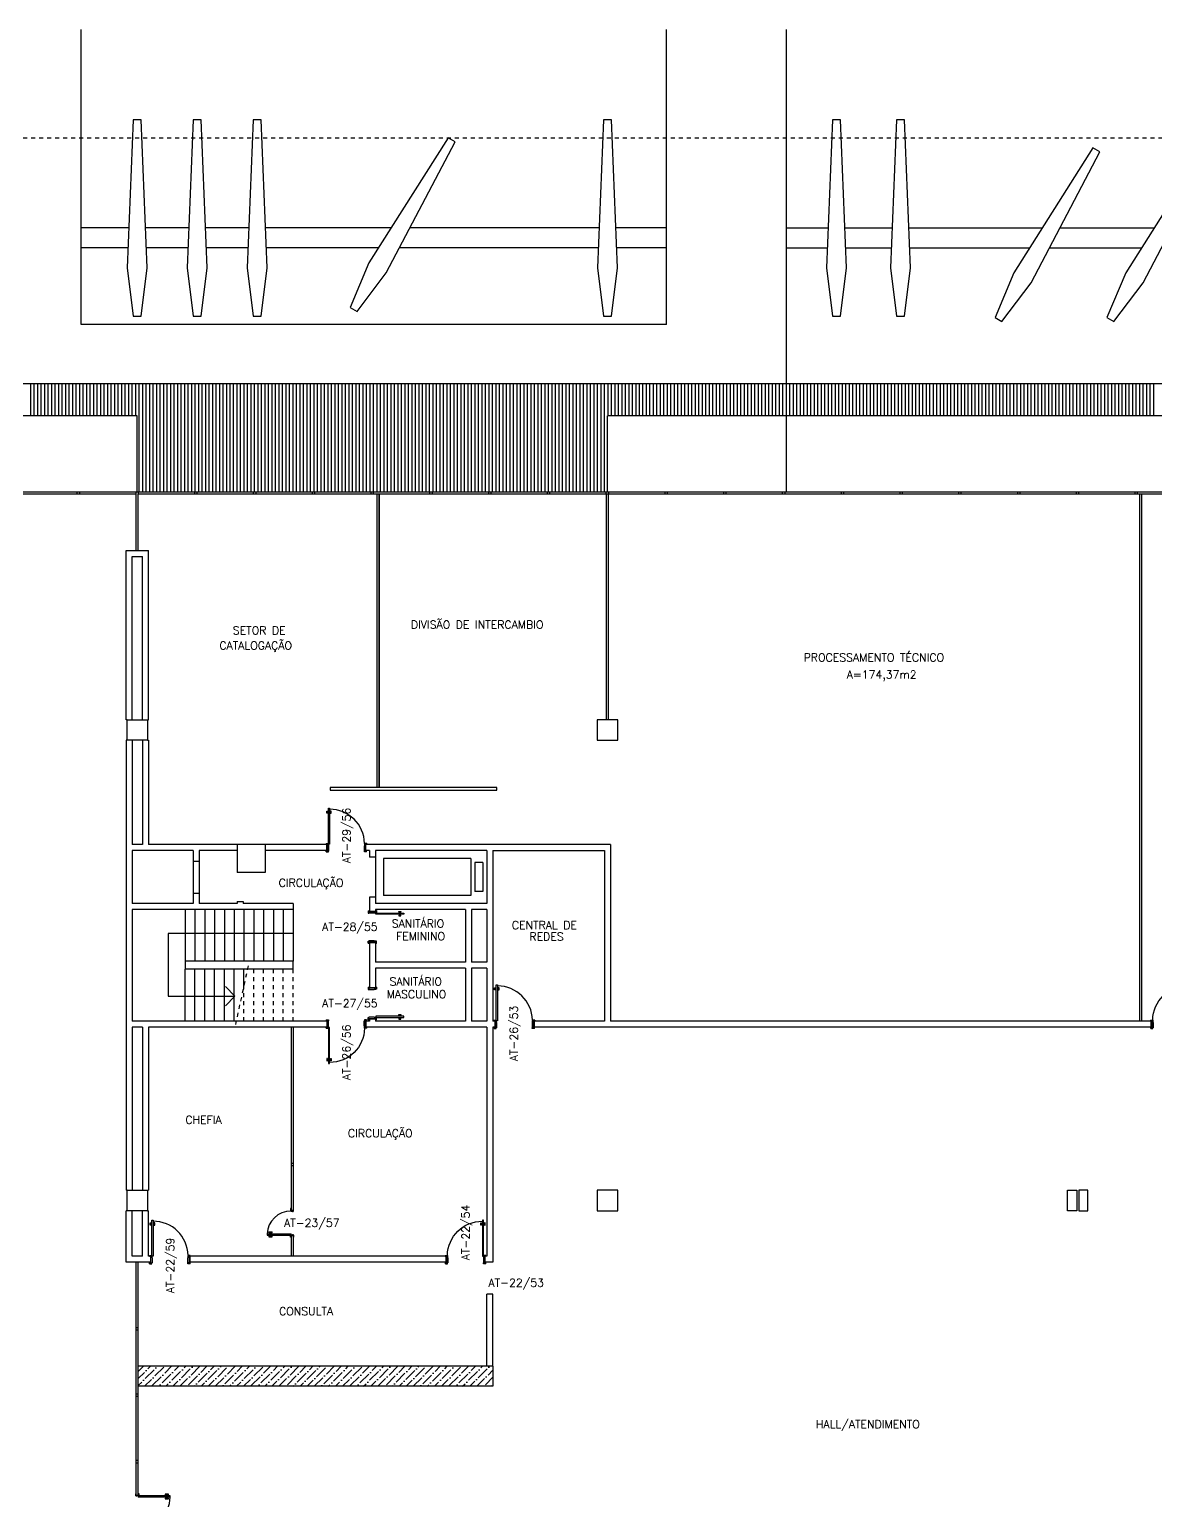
# Model space of a CAD drawing. Extents: x 192 to 325, y 18 to 87.
# Drawn here: x 236.06 to 264.23, y 50.65 to 87.42 of the extents above; entities that cross this region are included whole.
import ezdxf
from ezdxf.enums import TextEntityAlignment as Align

# ---------------------------------------------------------------- set-up
doc = ezdxf.new("R2010")
doc.units = 0
doc.header["$LTSCALE"] = 0.01
doc.header["$MEASUREMENT"] = 0
doc.linetypes.add('CENTER2', pattern=[1.125, 0.75, -0.125, 0.125, -0.125])
doc.linetypes.add('HIDDEN', pattern=[0.375, 0.25, -0.125])
doc.layers.get('0').update_dxf_attribs({"linetype": 'CONTINUOUS'})
for name, color, linetype in [('1', 1, 'CONTINUOUS'), ('2', 2, 'CONTINUOUS'), ('3', 2, 'CONTINUOUS'), ('6', 2, 'CONTINUOUS'), ('DIV2', 1, 'CONTINUOUS'), ('ENDEREÇO', 2, 'CONTINUOUS'), ('MACANETA', 2, 'CONTINUOUS'), ('PORTA', 3, 'CONTINUOUS'), ('PROJ', 1, 'HIDDEN'), ('TEXTO', 2, 'CONTINUOUS')]:
    doc.layers.add(name, color=color, linetype=linetype)
doc.styles.add('UNB-100', font='simplex.shx', dxfattribs={"height": 0.2})
doc.styles.add('UNB1-100', font='simplex.shx', dxfattribs={"height": 0.2})

# ---------------------------------------------------------------- blocks, each defined once
blk = doc.blocks.new('*X4')
at = {"color": 0}
for p, q in [((47.25, 9.014), (47.25, 11.714)), ((47.337, 9.014), (47.337, 11.714)), ((47.425, 9.014), (47.425, 11.714)), ((47.512, 9.014), (47.512, 11.714)), ((47.6, 9.014), (47.6, 11.714)), ((47.687, 9.014), (47.687, 11.714)), ((47.775, 9.014), (47.775, 11.714)), ((47.862, 9.014), (47.862, 11.714)), ((47.95, 9.014), (47.95, 11.714)), ((48.037, 9.014), (48.037, 11.714)), ((48.125, 9.014), (48.125, 11.714)), ((48.212, 9.014), (48.212, 11.714)), ((48.3, 9.014), (48.3, 11.714)), ((48.387, 9.014), (48.387, 11.714)), ((48.475, 9.014), (48.475, 11.714)), ((48.562, 9.014), (48.562, 11.714)), ((48.65, 9.014), (48.65, 11.714)), ((48.737, 9.014), (48.737, 11.714)), ((48.825, 9.014), (48.825, 11.714)), ((48.912, 9.014), (48.912, 11.714)), ((49, 9.014), (49, 11.714)), ((49.087, 9.014), (49.087, 11.714)), ((49.175, 9.014), (49.175, 11.714)), ((49.262, 9.014), (49.262, 11.714)), ((49.35, 9.014), (49.35, 11.714)), ((49.437, 9.014), (49.437, 11.714)), ((49.525, 9.014), (49.525, 11.714)), ((49.612, 9.014), (49.612, 11.714)), ((49.7, 9.014), (49.7, 11.714)), ((49.787, 9.014), (49.787, 11.714)), ((49.875, 9.014), (49.875, 11.714)), ((49.962, 9.014), (49.962, 11.714)), ((50.05, 9.014), (50.05, 11.714)), ((50.137, 9.014), (50.137, 11.714)), ((50.225, 9.014), (50.225, 11.714)), ((50.312, 9.014), (50.312, 11.714)), ((50.4, 9.014), (50.4, 11.714)), ((50.487, 9.014), (50.487, 11.714)), ((50.575, 9.014), (50.575, 11.714)), ((50.662, 9.014), (50.662, 11.714)), ((50.75, 9.014), (50.75, 11.714)), ((50.837, 9.014), (50.837, 11.714)), ((50.925, 9.014), (50.925, 11.714)), ((51.012, 9.014), (51.012, 11.714)), ((51.1, 9.014), (51.1, 11.714)), ((51.187, 9.014), (51.187, 11.714)), ((51.275, 9.014), (51.275, 11.714)), ((51.362, 9.014), (51.362, 11.714)), ((51.45, 9.014), (51.45, 11.714)), ((51.537, 9.014), (51.537, 11.714)), ((51.625, 9.014), (51.625, 11.714)), ((51.712, 9.014), (51.712, 11.714)), ((51.8, 9.014), (51.8, 11.714)), ((51.887, 9.014), (51.887, 11.714)), ((51.975, 9.014), (51.975, 11.714)), ((52.062, 9.014), (52.062, 11.714)), ((52.15, 9.014), (52.15, 11.714)), ((52.237, 9.014), (52.237, 11.714)), ((52.325, 9.014), (52.325, 11.714)), ((52.412, 9.014), (52.412, 11.714)), ((52.5, 9.014), (52.5, 11.714)), ((52.587, 9.014), (52.587, 11.714)), ((52.675, 9.014), (52.675, 11.714)), ((52.762, 9.014), (52.762, 11.714)), ((52.85, 9.014), (52.85, 11.714)), ((52.937, 9.014), (52.937, 11.714)), ((53.025, 9.014), (53.025, 11.714)), ((53.112, 9.014), (53.112, 11.714)), ((53.2, 9.014), (53.2, 11.714)), ((53.287, 9.014), (53.287, 11.714)), ((53.375, 9.014), (53.375, 11.714)), ((53.462, 9.014), (53.462, 11.714)), ((53.55, 9.014), (53.55, 11.714)), ((53.637, 9.014), (53.637, 11.714)), ((53.725, 9.014), (53.725, 11.714)), ((53.812, 9.014), (53.812, 11.714)), ((53.9, 9.014), (53.9, 11.714)), ((53.987, 9.014), (53.987, 11.714)), ((54.075, 9.014), (54.075, 11.714)), ((54.162, 9.014), (54.162, 11.714)), ((54.25, 9.014), (54.25, 11.714)), ((54.337, 9.014), (54.337, 11.714)), ((54.425, 9.014), (54.425, 11.714)), ((54.512, 9.014), (54.512, 11.714)), ((54.6, 9.014), (54.6, 11.714)), ((54.687, 9.014), (54.687, 11.714)), ((54.775, 9.014), (54.775, 11.714)), ((54.862, 9.014), (54.862, 11.714)), ((54.95, 9.014), (54.95, 11.714)), ((55.037, 9.014), (55.037, 11.714)), ((55.125, 9.014), (55.125, 11.714)), ((55.212, 9.014), (55.212, 11.714)), ((55.3, 9.014), (55.3, 11.714)), ((55.387, 9.014), (55.387, 11.714)), ((55.475, 9.014), (55.475, 11.714)), ((55.562, 9.014), (55.562, 11.714)), ((55.65, 9.014), (55.65, 11.714)), ((55.737, 9.014), (55.737, 11.714)), ((55.825, 9.014), (55.825, 11.714)), ((55.912, 9.014), (55.912, 11.714)), ((56, 9.014), (56, 11.714)), ((56.087, 9.014), (56.087, 11.714)), ((56.175, 9.014), (56.175, 11.714)), ((56.262, 9.014), (56.262, 11.714)), ((56.35, 9.014), (56.35, 11.714)), ((56.437, 9.014), (56.437, 11.714)), ((56.525, 9.014), (56.525, 11.714)), ((56.612, 9.014), (56.612, 11.714)), ((56.7, 9.014), (56.7, 11.714)), ((56.787, 9.014), (56.787, 11.714)), ((56.875, 9.014), (56.875, 11.714)), ((56.962, 9.014), (56.962, 11.714)), ((57.05, 9.014), (57.05, 11.714)), ((57.137, 9.014), (57.137, 11.714)), ((57.225, 9.014), (57.225, 11.714)), ((57.312, 9.014), (57.312, 11.714)), ((57.4, 9.014), (57.4, 11.714)), ((57.487, 9.014), (57.487, 11.714)), ((57.575, 9.014), (57.575, 11.714)), ((57.662, 9.014), (57.662, 11.714)), ((57.75, 9.014), (57.75, 11.714)), ((57.837, 9.014), (57.837, 11.714)), ((57.925, 9.014), (57.925, 11.714)), ((58.012, 9.014), (58.012, 11.714)), ((58.1, 9.014), (58.1, 11.714)), ((58.187, 9.014), (58.187, 11.714)), ((58.275, 9.014), (58.275, 11.714)), ((58.362, 9.014), (58.362, 11.714)), ((58.45, 9.014), (58.45, 11.714)), ((58.537, 9.014), (58.537, 11.714)), ((58.625, 9.014), (58.625, 11.714)), ((58.712, 9.014), (58.712, 11.714)), ((58.8, 9.014), (58.8, 11.714)), ((58.887, 9.014), (58.887, 11.714)), ((44.537, 9.014), (44.537, 9.814)), ((44.625, 9.014), (44.625, 9.814)), ((44.712, 9.014), (44.712, 9.814)), ((44.8, 9.014), (44.8, 9.814)), ((44.887, 9.014), (44.887, 9.814)), ((44.975, 9.014), (44.975, 9.814)), ((45.062, 9.014), (45.062, 9.814)), ((45.15, 9.014), (45.15, 9.814)), ((45.237, 9.014), (45.237, 9.814)), ((45.325, 9.014), (45.325, 9.814)), ((45.412, 9.014), (45.412, 9.814)), ((45.5, 9.014), (45.5, 9.814)), ((45.587, 9.014), (45.587, 9.814)), ((45.675, 9.014), (45.675, 9.814)), ((45.762, 9.014), (45.762, 9.814)), ((45.85, 9.014), (45.85, 9.814)), ((45.937, 9.014), (45.937, 9.814)), ((46.025, 9.014), (46.025, 9.814)), ((46.112, 9.014), (46.112, 9.814)), ((46.2, 9.014), (46.2, 9.814)), ((46.287, 9.014), (46.287, 9.814)), ((46.375, 9.014), (46.375, 9.814)), ((46.462, 9.014), (46.462, 9.814)), ((46.55, 9.014), (46.55, 9.814)), ((46.637, 9.014), (46.637, 9.814)), ((46.725, 9.014), (46.725, 9.814)), ((46.812, 9.014), (46.812, 9.814)), ((46.9, 9.014), (46.9, 9.814)), ((46.987, 9.014), (46.987, 9.814)), ((47.075, 9.014), (47.075, 9.814)), ((47.162, 9.014), (47.162, 9.814)), ((58.975, 9.014), (58.975, 9.814)), ((59.062, 9.014), (59.062, 9.814)), ((59.15, 9.014), (59.15, 9.814)), ((59.237, 9.014), (59.237, 9.814)), ((59.325, 9.014), (59.325, 9.814)), ((59.412, 9.014), (59.412, 9.814)), ((59.5, 9.014), (59.5, 9.814)), ((59.587, 9.014), (59.587, 9.814)), ((59.675, 9.014), (59.675, 9.814)), ((59.762, 9.014), (59.762, 9.814)), ((59.85, 9.014), (59.85, 9.814)), ((59.937, 9.014), (59.937, 9.814)), ((60.025, 9.014), (60.025, 9.814)), ((60.112, 9.014), (60.112, 9.814)), ((60.2, 9.014), (60.2, 9.814)), ((60.287, 9.014), (60.287, 9.814)), ((60.375, 9.014), (60.375, 9.814)), ((60.462, 9.014), (60.462, 9.814)), ((60.55, 9.014), (60.55, 9.814)), ((60.637, 9.014), (60.637, 9.814)), ((60.725, 9.014), (60.725, 9.814)), ((60.812, 9.014), (60.812, 9.814)), ((60.9, 9.014), (60.9, 9.814)), ((60.987, 9.014), (60.987, 9.814)), ((61.075, 9.014), (61.075, 9.814)), ((61.162, 9.014), (61.162, 9.814)), ((61.25, 9.014), (61.25, 9.814)), ((61.337, 9.014), (61.337, 9.814)), ((61.425, 9.014), (61.425, 9.814)), ((61.512, 9.014), (61.512, 9.814)), ((61.6, 9.014), (61.6, 9.814)), ((61.687, 9.014), (61.687, 9.814)), ((61.775, 9.014), (61.775, 9.814)), ((61.862, 9.014), (61.862, 9.814)), ((61.95, 9.014), (61.95, 9.814)), ((62.037, 9.014), (62.037, 9.814)), ((62.125, 9.014), (62.125, 9.814)), ((62.212, 9.014), (62.212, 9.814)), ((62.3, 9.014), (62.3, 9.814)), ((62.387, 9.014), (62.387, 9.814)), ((62.475, 9.014), (62.475, 9.814)), ((62.562, 9.014), (62.562, 9.814)), ((62.65, 9.014), (62.65, 9.814)), ((62.737, 9.014), (62.737, 9.814)), ((62.825, 9.014), (62.825, 9.814)), ((62.912, 9.014), (62.912, 9.814)), ((63, 9.014), (63, 9.814)), ((63.087, 9.014), (63.087, 9.814)), ((63.175, 9.014), (63.175, 9.814)), ((63.262, 9.014), (63.262, 9.814)), ((63.35, 9.014), (63.35, 9.814)), ((63.437, 9.014), (63.437, 9.814)), ((63.525, 9.014), (63.525, 9.814)), ((63.612, 9.014), (63.612, 9.814)), ((63.7, 9.014), (63.7, 9.814)), ((63.787, 9.014), (63.787, 9.814)), ((63.875, 9.014), (63.875, 9.814)), ((63.962, 9.014), (63.962, 9.814)), ((64.05, 9.014), (64.05, 9.814)), ((64.137, 9.014), (64.137, 9.814)), ((64.225, 9.014), (64.225, 9.814)), ((64.312, 9.014), (64.312, 9.814)), ((64.4, 9.014), (64.4, 9.814)), ((64.487, 9.014), (64.487, 9.814)), ((64.575, 9.014), (64.575, 9.814)), ((64.662, 9.014), (64.662, 9.814)), ((64.75, 9.014), (64.75, 9.814)), ((64.837, 9.014), (64.837, 9.814)), ((64.925, 9.014), (64.925, 9.814)), ((65.012, 9.014), (65.012, 9.814)), ((65.1, 9.014), (65.1, 9.814)), ((65.187, 9.014), (65.187, 9.814)), ((65.275, 9.014), (65.275, 9.814)), ((65.362, 9.014), (65.362, 9.814)), ((65.45, 9.014), (65.45, 9.814)), ((65.537, 9.014), (65.537, 9.814)), ((65.625, 9.014), (65.625, 9.814)), ((65.712, 9.014), (65.712, 9.814)), ((65.8, 9.014), (65.8, 9.814)), ((65.887, 9.014), (65.887, 9.814)), ((65.975, 9.014), (65.975, 9.814)), ((66.062, 9.014), (66.062, 9.814)), ((66.15, 9.014), (66.15, 9.814)), ((66.237, 9.014), (66.237, 9.814)), ((66.325, 9.014), (66.325, 9.814)), ((66.412, 9.014), (66.412, 9.814)), ((66.5, 9.014), (66.5, 9.814)), ((66.587, 9.014), (66.587, 9.814)), ((66.675, 9.014), (66.675, 9.814)), ((66.762, 9.014), (66.762, 9.814)), ((66.85, 9.014), (66.85, 9.814)), ((66.937, 9.014), (66.937, 9.814)), ((67.025, 9.014), (67.025, 9.814)), ((67.112, 9.014), (67.112, 9.814)), ((67.2, 9.014), (67.2, 9.814)), ((67.287, 9.014), (67.287, 9.814)), ((67.375, 9.014), (67.375, 9.814)), ((67.462, 9.014), (67.462, 9.814)), ((67.55, 9.014), (67.55, 9.814)), ((67.637, 9.014), (67.637, 9.814)), ((67.725, 9.014), (67.725, 9.814)), ((67.812, 9.014), (67.812, 9.814)), ((67.9, 9.014), (67.9, 9.814)), ((67.987, 9.014), (67.987, 9.814)), ((68.075, 9.014), (68.075, 9.814)), ((68.162, 9.014), (68.162, 9.814)), ((68.25, 9.014), (68.25, 9.814)), ((68.337, 9.014), (68.337, 9.814)), ((68.425, 9.014), (68.425, 9.814)), ((68.512, 9.014), (68.512, 9.814)), ((68.6, 9.014), (68.6, 9.814)), ((68.687, 9.014), (68.687, 9.814)), ((68.775, 9.014), (68.775, 9.814)), ((68.862, 9.014), (68.862, 9.814)), ((68.95, 9.014), (68.95, 9.814)), ((69.037, 9.014), (69.037, 9.814)), ((69.125, 9.014), (69.125, 9.814)), ((69.212, 9.014), (69.212, 9.814)), ((69.3, 9.014), (69.3, 9.814)), ((69.387, 9.014), (69.387, 9.814)), ((69.475, 9.014), (69.475, 9.814)), ((69.562, 9.014), (69.562, 9.814)), ((69.65, 9.014), (69.65, 9.814)), ((69.737, 9.014), (69.737, 9.814)), ((69.825, 9.014), (69.825, 9.814)), ((69.912, 9.014), (69.912, 9.814)), ((70, 9.014), (70, 9.814)), ((70.087, 9.014), (70.087, 9.814)), ((70.175, 9.014), (70.175, 9.814)), ((70.262, 9.014), (70.262, 9.814)), ((70.35, 9.014), (70.35, 9.814)), ((70.437, 9.014), (70.437, 9.814)), ((70.525, 9.014), (70.525, 9.814)), ((70.612, 9.014), (70.612, 9.814)), ((70.7, 9.014), (70.7, 9.814)), ((70.787, 9.014), (70.787, 9.814)), ((70.875, 9.014), (70.875, 9.814)), ((70.962, 9.014), (70.962, 9.814)), ((71.05, 9.014), (71.05, 9.814)), ((71.137, 9.014), (71.137, 9.814)), ((71.225, 9.014), (71.225, 9.814)), ((71.312, 9.014), (71.312, 9.814)), ((71.4, 9.014), (71.4, 9.814)), ((71.487, 9.014), (71.487, 9.814)), ((71.575, 9.014), (71.575, 9.814)), ((71.662, 9.014), (71.662, 9.814)), ((71.75, 9.014), (71.75, 9.814)), ((71.837, 9.014), (71.837, 9.814)), ((71.925, 9.014), (71.925, 9.814)), ((72.012, 9.014), (72.012, 9.814)), ((72.1, 9.014), (72.1, 9.814)), ((72.187, 9.014), (72.187, 9.814)), ((72.275, 9.014), (72.275, 9.814)), ((72.362, 9.014), (72.362, 9.814)), ((72.45, 9.014), (72.45, 9.814)), ((72.537, 9.014), (72.537, 9.814)), ((72.625, 9.014), (72.625, 9.814))]:
    blk.add_line(p, q, dxfattribs=at)
blk = doc.blocks.new('PORTA-70')
for p, q in [((-78.2, 64), (-75.9, 64)), ((-78.2, 58.5), (-78.2, 64)), ((-75.9, 58.5), (-78.2, 58.5)), ((-75.9, 64), (-75.9, 58.5)), ((-74, 1), (-74, 71)), ((-74, 71), (-71, 71)), ((-71, 71), (-71, 1)), ((-66.8, 64), (-69.1, 64)), ((-69.1, 64), (-69.1, 58.5)), ((-69.1, 58.5), (-66.8, 58.5)), ((-66.8, 58.5), (-66.8, 64)), ((-80, 3), (-80, 1)), ((-80, 3), (-74.5, 3)), ((-80, 1), (-74, 1)), ((-77, 1), (-77, -16)), ((-74.5, 3), (-74.5, 1)), ((-71, 1), (-74, 1)), ((-74, 1), (-74, -3)), ((2, 1), (-4, 1)), ((-4, 1), (-4, -3)), ((2, 3), (-3.5, 3)), ((-3.5, 3), (-3.5, 1)), ((-1, 1), (-1, -16)), ((2, 3), (2, 1)), ((-79.5, -18), (-79.5, -16)), ((-79.5, -16), (-73.5, -16)), ((-79.5, -18), (-74, -18)), ((-74, -3), (-73.5, -3)), ((-74, -18), (-74, -16)), ((-73.5, -3), (-73.5, -7.5)), ((-73.5, -7.5), (-73.5, -16)), ((-4, -3), (-4.5, -3)), ((-4.5, -3), (-4.5, -7.5)), ((-4.5, -7.5), (-4.5, -16)), ((1.5, -16), (-4.5, -16)), ((1.5, -16), (-4.5, -16)), ((-4, -18), (-4, -16)), ((1.5, -18), (-4, -18)), ((1.5, -18), (1.5, -16))]:
    blk.add_line(p, q)
blk = doc.blocks.new('PORTA-90')
for p, q in [((-98.2, 84), (-95.9, 84)), ((-98.2, 78.5), (-98.2, 84)), ((-95.9, 78.5), (-98.2, 78.5)), ((-95.9, 84), (-95.9, 78.5)), ((-94, 1), (-94, 91)), ((-94, 91), (-91, 91)), ((-91, 91), (-91, 1)), ((-86.8, 84), (-89.1, 84)), ((-89.1, 84), (-89.1, 78.5)), ((-89.1, 78.5), (-86.8, 78.5)), ((-86.8, 78.5), (-86.8, 84)), ((-100, 3), (-100, 1)), ((-100, 3), (-94.5, 3)), ((-100, 1), (-94, 1)), ((-97, 1), (-97, -16)), ((-94.5, 3), (-94.5, 1)), ((-94, 1), (-94, -3)), ((-91, 1), (-94, 1)), ((2, 1), (-4, 1)), ((-4, 1), (-4, -3)), ((2, 3), (-3.5, 3)), ((-3.5, 3), (-3.5, 1)), ((-1, 1), (-1, -16)), ((2, 3), (2, 1)), ((-99.5, -18), (-99.5, -16)), ((-99.5, -16), (-93.5, -16)), ((-99.5, -18), (-94, -18)), ((-94, -3), (-93.5, -3)), ((-94, -18), (-94, -16)), ((-93.5, -3), (-93.5, -7.5)), ((-93.5, -7.5), (-93.5, -16)), ((-4.5, -3), (-4.5, -7.5)), ((-4, -3), (-4.5, -3)), ((-4.5, -7.5), (-4.5, -16)), ((1.5, -16), (-4.5, -16)), ((1.5, -16), (-4.5, -16)), ((-4, -18), (-4, -16)), ((1.5, -18), (-4, -18)), ((1.5, -18), (1.5, -16))]:
    blk.add_line(p, q)
at = {"color": 1}
blk.add_arc((-91, 1), 87.5, 1.3094, 90, dxfattribs=at)
blk = doc.blocks.new('MACANETA')
at = {"layer": 'MACANETA'}
for p, q in [((-0.077, 0.052), (-0.077, 0.12)), ((-0.059, 0.052), (-0.059, 0.12)), ((-0.059, 0.075), (-0.036, 0.075)), ((-0.059, 0.052), (-0.036, 0.052)), ((-0.036, 0.044), (-0.036, 0.084)), ((-0.036, 0.084), (-0.03, 0.084)), ((-0.036, 0.044), (-0.03, 0.044)), ((0.006, 0.084), (0, 0.084)), ((0.006, 0.044), (0, 0.044)), ((0.006, 0.044), (0.006, 0.084)), ((0.029, 0.075), (0.006, 0.075)), ((0.029, 0.052), (0.006, 0.052)), ((0.029, 0.052), (0.029, 0.12)), ((0.047, 0.052), (0.047, 0.12))]:
    blk.add_line(p, q, dxfattribs=at)
for centre, start, end in [((-0.068, 0.12), 90, 180), ((-0.068, 0.052), 180, 270), ((-0.068, 0.12), 0, 90), ((-0.068, 0.052), 270, 0), ((0.038, 0.12), 90, 180), ((0.038, 0.052), 180, 270), ((0.038, 0.12), 0, 90), ((0.038, 0.052), 270, 0)]:
    blk.add_arc(centre, 0.00874, start, end, dxfattribs=at)

msp = doc.modelspace()

# ---------------------------------------------------------------- hatches: boundary and pattern name
at = {"layer": '1'}
h = msp.add_hatch(dxfattribs=at)
h.set_pattern_fill('ANSI36', color=256, style=0)
h.paths.add_polyline_path([(238.784, 54.002), (238.784, 53.502), (247.654, 53.502), (247.654, 54.002)])

# ---------------------------------------------------------------- linework, layer by layer
for p, q in [((237.354, 80.046), (237.354, 87.421)), ((251.994, 80.046), (251.994, 87.421)), ((254.994, 78.562), (254.994, 87.421)), ((238.545, 82.457), (237.354, 82.457)), ((240.05, 82.457), (238.964, 82.457)), ((241.545, 82.457), (240.469, 82.457)), ((245.106, 82.457), (241.964, 82.457)), ((250.31, 82.457), (245.576, 82.457)), ((251.969, 82.457), (250.729, 82.457)), ((254.994, 82.457), (256.04, 82.457)), ((256.459, 82.457), (257.64, 82.457)), ((258.059, 82.457), (261.394, 82.457)), ((261.837, 82.457), (264.194, 82.457)), ((238.524, 81.957), (237.354, 81.957)), ((240.029, 81.957), (238.984, 81.957)), ((241.524, 81.957), (240.489, 81.957)), ((244.79, 81.957), (241.984, 81.957)), ((250.289, 81.957), (245.313, 81.957)), ((251.969, 81.957), (250.749, 81.957)), ((254.994, 81.957), (256.019, 81.957)), ((256.479, 81.957), (257.619, 81.957)), ((258.079, 81.957), (261.078, 81.957)), ((261.575, 81.957), (263.878, 81.957)), ((251.994, 80.046), (237.354, 80.046)), ((297.304, 78.562), (227.254, 78.562)), ((238.759, 77.762), (227.254, 77.762)), ((238.759, 75.862), (238.759, 77.762)), ((297.304, 77.762), (250.519, 77.762)), ((250.519, 75.862), (250.519, 77.762)), ((254.994, 75.862), (254.994, 77.762)), ((244.714, 66.732), (244.714, 65.732)), ((239.954, 65.422), (239.954, 64.127)), ((240.2, 65.422), (240.2, 64.127)), ((240.445, 65.422), (240.445, 64.127)), ((240.69, 65.422), (240.69, 64.127)), ((240.936, 65.422), (240.936, 64.127)), ((241.181, 65.422), (241.181, 64.127)), ((241.427, 65.422), (241.427, 64.127)), ((241.672, 65.422), (241.672, 64.127)), ((241.918, 65.422), (241.918, 64.127)), ((242.163, 65.422), (242.163, 64.127)), ((242.409, 65.422), (242.409, 64.127)), ((242.654, 65.422), (242.654, 64.127)), ((242.654, 64.127), (239.954, 64.127)), ((239.954, 64.127), (239.954, 63.927)), ((242.654, 63.927), (242.654, 64.127)), ((242.654, 63.927), (239.954, 63.927)), ((239.954, 62.632), (239.954, 63.927)), ((240.2, 62.632), (240.2, 63.927)), ((240.445, 62.632), (240.445, 63.927)), ((240.69, 62.632), (240.69, 63.927)), ((240.936, 62.632), (240.936, 63.927)), ((241.181, 62.632), (241.181, 63.927)), ((241.427, 63.535), (241.427, 63.927)), ((247.654, 54.002), (238.784, 54.002)), ((247.654, 54.002), (247.654, 53.502)), ((247.654, 53.502), (238.784, 53.502))]:
    msp.add_line(p, q, dxfattribs=at)
at = {"layer": '1', "linetype": 'CENTER2', "ltscale": 0.5}
msp.add_line((241.529, 64.012), (241.213, 62.539), dxfattribs=at)
at = {"layer": '1'}
msp.add_lwpolyline([(242.654, 64.822), (239.531, 64.822), (239.531, 63.255), (241.2, 63.255), (240.961, 63.016), (241.2, 63.255), (240.961, 63.494)], dxfattribs=at)
at = {"layer": '2'}
for p, q in [((240.154, 66.632), (240.304, 66.632)), ((240.154, 65.832), (240.304, 65.832)), ((247.504, 54.002), (247.504, 55.802)), ((247.654, 55.802), (247.504, 55.802)), ((247.654, 54.002), (247.654, 55.802))]:
    msp.add_line(p, q, dxfattribs=at)
at = {"layer": '3'}
for p, q in [((237.259, 75.812), (237.259, 75.862)), ((237.319, 75.812), (237.319, 75.862))]:
    msp.add_line(p, q, dxfattribs=at)
at = {"layer": '6', "ltscale": 2}
msp.add_line((244.812, 68.467), (244.812, 75.812), dxfattribs=at)
at = {"layer": '6'}
for p, q in [((250.494, 70.162), (250.494, 75.812)), ((250.544, 70.162), (250.544, 75.812)), ((263.824, 75.812), (263.824, 62.632)), ((263.874, 75.812), (263.874, 62.632)), ((238.479, 74.392), (239.039, 74.392)), ((238.479, 70.162), (238.479, 74.392)), ((239.039, 70.162), (239.039, 74.392)), ((238.629, 74.242), (238.889, 74.242)), ((238.629, 70.162), (238.629, 74.242)), ((238.889, 70.162), (238.889, 74.242)), ((244.812, 70.892), (244.812, 70.952)), ((238.504, 70.162), (238.479, 70.162)), ((239.014, 70.162), (239.039, 70.162)), ((238.479, 69.652), (238.479, 58.402)), ((238.504, 69.652), (238.479, 69.652)), ((238.629, 69.652), (238.629, 67.042)), ((238.889, 69.652), (238.889, 67.042)), ((239.014, 69.652), (239.039, 69.652)), ((239.039, 69.652), (239.039, 67.042)), ((247.752, 68.467), (243.585, 68.467)), ((243.585, 68.467), (243.585, 68.407)), ((243.585, 68.407), (247.752, 68.407)), ((247.752, 68.407), (247.752, 68.467)), ((238.889, 67.042), (238.629, 67.042)), ((243.499, 67.042), (239.039, 67.042)), ((241.254, 67.042), (241.254, 66.342)), ((241.954, 67.042), (241.954, 66.342)), ((243.499, 66.892), (243.499, 67.042)), ((250.594, 67.042), (244.479, 67.042)), ((244.479, 66.892), (244.479, 67.042)), ((250.594, 67.042), (250.594, 62.632)), ((240.154, 66.892), (238.629, 66.892)), ((238.629, 66.892), (238.629, 65.572)), ((240.154, 66.892), (240.154, 65.572)), ((240.304, 66.892), (240.304, 65.572)), ((241.254, 66.892), (240.304, 66.892)), ((243.499, 66.892), (241.954, 66.892)), ((244.564, 66.892), (244.479, 66.892)), ((244.564, 66.892), (244.564, 66.732)), ((244.714, 66.732), (244.564, 66.732)), ((247.504, 66.892), (244.714, 66.892)), ((244.714, 66.892), (244.714, 66.732)), ((247.104, 66.692), (244.914, 66.692)), ((244.914, 66.692), (244.914, 65.772)), ((247.104, 66.692), (247.104, 65.772)), ((247.204, 66.592), (247.204, 65.872)), ((247.404, 66.592), (247.204, 66.592)), ((247.404, 66.592), (247.404, 65.872)), ((247.504, 66.892), (247.504, 65.572)), ((247.654, 66.892), (247.654, 62.632)), ((247.654, 66.892), (250.444, 66.892)), ((250.444, 66.892), (250.444, 62.632)), ((241.954, 66.342), (241.254, 66.342)), ((247.404, 65.872), (247.204, 65.872)), ((240.154, 65.572), (238.629, 65.572)), ((241.254, 65.572), (240.304, 65.572)), ((241.254, 65.622), (241.254, 65.572)), ((241.254, 65.622), (241.404, 65.622)), ((241.404, 65.622), (241.404, 65.572)), ((242.654, 65.572), (241.404, 65.572)), ((242.654, 65.572), (242.654, 65.422)), ((244.714, 65.732), (244.564, 65.732)), ((244.564, 65.732), (244.564, 65.372)), ((244.714, 65.732), (244.714, 65.572)), ((247.504, 65.572), (244.714, 65.572)), ((247.104, 65.772), (244.914, 65.772)), ((242.654, 65.422), (238.629, 65.422)), ((238.629, 65.422), (238.629, 62.632)), ((244.714, 65.372), (244.564, 65.372)), ((244.714, 65.422), (244.714, 65.372)), ((246.964, 65.422), (244.714, 65.422)), ((246.964, 65.422), (246.964, 64.102)), ((247.504, 65.422), (247.114, 65.422)), ((247.114, 65.422), (247.114, 64.102)), ((247.504, 65.422), (247.504, 64.102)), ((244.714, 64.592), (244.564, 64.592)), ((244.564, 64.592), (244.564, 63.462)), ((244.714, 64.592), (244.714, 64.102)), ((246.964, 64.102), (244.714, 64.102)), ((247.504, 64.102), (247.114, 64.102)), ((244.714, 63.952), (244.714, 63.462)), ((246.964, 63.952), (244.714, 63.952)), ((246.964, 63.952), (246.964, 62.632)), ((247.504, 63.952), (247.114, 63.952)), ((247.114, 63.952), (247.114, 62.632)), ((247.504, 63.952), (247.504, 62.632)), ((244.714, 63.462), (244.564, 63.462)), ((243.499, 62.632), (238.629, 62.632)), ((243.499, 62.632), (243.499, 62.482)), ((244.479, 62.632), (244.479, 62.482)), ((244.564, 62.632), (244.479, 62.632)), ((244.714, 62.682), (244.564, 62.682)), ((244.564, 62.682), (244.564, 62.632)), ((244.714, 62.682), (244.714, 62.632)), ((246.964, 62.632), (244.714, 62.632)), ((247.504, 62.632), (247.114, 62.632)), ((247.704, 62.632), (247.654, 62.632)), ((247.704, 62.632), (247.704, 62.482)), ((248.684, 62.632), (248.684, 62.482)), ((250.444, 62.632), (248.684, 62.632)), ((264.114, 62.632), (250.594, 62.632)), ((264.114, 62.482), (264.114, 62.632)), ((238.889, 62.482), (238.629, 62.482)), ((238.629, 62.482), (238.629, 58.402)), ((238.889, 62.482), (238.889, 58.402)), ((243.499, 62.482), (239.039, 62.482)), ((239.039, 62.482), (239.039, 58.402)), ((247.504, 62.482), (244.479, 62.482)), ((247.504, 62.482), (247.504, 56.752)), ((247.654, 62.482), (247.654, 56.602)), ((247.704, 62.482), (247.654, 62.482)), ((264.114, 62.482), (248.684, 62.482)), ((238.504, 58.402), (238.479, 58.402)), ((239.014, 58.402), (239.039, 58.402)), ((238.504, 57.892), (238.479, 57.892)), ((238.479, 56.602), (238.479, 57.892)), ((238.629, 56.752), (238.629, 57.892)), ((238.889, 56.752), (238.889, 57.892)), ((239.014, 57.892), (239.039, 57.892)), ((239.039, 56.752), (239.039, 57.892)), ((238.889, 56.752), (238.629, 56.752)), ((239.089, 56.752), (239.039, 56.752)), ((239.089, 56.752), (239.089, 56.602)), ((240.069, 56.752), (240.069, 56.602)), ((246.474, 56.752), (240.069, 56.752)), ((246.474, 56.752), (246.474, 56.602)), ((247.504, 56.752), (247.454, 56.752)), ((247.454, 56.752), (247.454, 56.602)), ((239.089, 56.602), (238.479, 56.602)), ((246.474, 56.602), (240.069, 56.602)), ((247.654, 56.602), (247.454, 56.602))]:
    msp.add_line(p, q, dxfattribs=at)
at = {"layer": '6', "ltscale": 4}
msp.add_line((247.707, 68.407), (247.752, 68.407), dxfattribs=at)
at = {"layer": '6'}
for points in [[(238.859, 80.257), (239.009, 81.457), (238.859, 85.157), (238.659, 85.157), (238.509, 81.457), (238.659, 80.257)], [(240.359, 80.257), (240.509, 81.457), (240.359, 85.157), (240.159, 85.157), (240.009, 81.457), (240.159, 80.257)], [(241.859, 80.257), (242.009, 81.457), (241.859, 85.157), (241.659, 85.157), (241.509, 81.457), (241.659, 80.257)], [(250.619, 80.257), (250.769, 81.457), (250.619, 85.157), (250.419, 85.157), (250.269, 81.457), (250.419, 80.257)], [(256.349, 80.257), (256.499, 81.457), (256.349, 85.157), (256.149, 85.157), (255.999, 81.457), (256.149, 80.257)], [(257.949, 80.257), (258.099, 81.457), (257.949, 85.157), (257.749, 85.157), (257.599, 81.457), (257.749, 80.257)], [(244.256, 80.367), (244.986, 81.332), (246.706, 84.611), (246.532, 84.711), (244.553, 81.582), (244.082, 80.467)], [(260.386, 80.117), (261.116, 81.082), (262.836, 84.361), (262.662, 84.461), (260.683, 81.332), (260.212, 80.217)], [(263.186, 80.117), (263.916, 81.082), (265.636, 84.361), (265.462, 84.461), (263.483, 81.332), (263.012, 80.217)], [(244.759, 75.812), (244.812, 75.812), (244.812, 68.467), (244.759, 68.467)], [(239.014, 69.652), (238.504, 69.652), (238.504, 70.162), (239.014, 70.162)], [(250.774, 70.162), (250.264, 70.162), (250.264, 69.652), (250.774, 69.652)], [(239.014, 57.892), (238.504, 57.892), (238.504, 58.402), (239.014, 58.402)], [(250.774, 58.402), (250.264, 58.402), (250.264, 57.892), (250.774, 57.892)], [(262.254, 57.892), (262.024, 57.892), (262.024, 58.402), (262.254, 58.402)], [(262.534, 58.402), (262.304, 58.402), (262.304, 57.892), (262.534, 57.892)]]:
    msp.add_lwpolyline(points, close=True, dxfattribs=at)
at = {"layer": 'DIV2', "color": 1}
for p, q in [((227.254, 75.862), (297.304, 75.862)), ((227.254, 75.812), (238.734, 75.812)), ((238.729, 75.812), (238.729, 75.862)), ((238.734, 74.392), (238.734, 75.812)), ((238.759, 75.862), (250.519, 75.862)), ((238.784, 74.392), (238.784, 75.812)), ((238.784, 75.812), (274.064, 75.812)), ((238.789, 75.812), (238.789, 75.862)), ((240.199, 75.812), (240.199, 75.862)), ((240.259, 75.812), (240.259, 75.862)), ((241.669, 75.812), (241.669, 75.862)), ((241.729, 75.812), (241.729, 75.862)), ((243.139, 75.812), (243.139, 75.862)), ((243.199, 75.812), (243.199, 75.862)), ((244.609, 75.812), (244.609, 75.862)), ((244.669, 75.812), (244.669, 75.862)), ((246.079, 75.812), (246.079, 75.862)), ((246.139, 75.812), (246.139, 75.862)), ((247.549, 75.812), (247.549, 75.862)), ((247.609, 75.812), (247.609, 75.862)), ((249.019, 75.812), (249.019, 75.862)), ((249.079, 75.812), (249.079, 75.862)), ((250.489, 75.812), (250.489, 75.862)), ((250.549, 75.812), (250.549, 75.862)), ((251.959, 75.812), (251.959, 75.862)), ((252.019, 75.812), (252.019, 75.862)), ((253.429, 75.812), (253.429, 75.862)), ((253.489, 75.812), (253.489, 75.862)), ((254.899, 75.812), (254.899, 75.862)), ((254.959, 75.812), (254.959, 75.862)), ((256.369, 75.812), (256.369, 75.862)), ((256.429, 75.812), (256.429, 75.862)), ((257.839, 75.812), (257.839, 75.862)), ((257.899, 75.812), (257.899, 75.862)), ((259.309, 75.812), (259.309, 75.862)), ((259.369, 75.812), (259.369, 75.862)), ((260.779, 75.812), (260.779, 75.862)), ((260.839, 75.812), (260.839, 75.862)), ((262.249, 75.812), (262.249, 75.862)), ((262.309, 75.812), (262.309, 75.862)), ((263.719, 75.812), (263.719, 75.862)), ((263.779, 75.812), (263.779, 75.862)), ((242.604, 62.482), (242.604, 57.898)), ((242.654, 62.482), (242.654, 57.898)), ((242.654, 59.074), (242.604, 59.074)), ((242.654, 59.014), (242.604, 59.014)), ((242.604, 57.943), (242.594, 57.943)), ((242.594, 57.943), (242.594, 57.893)), ((242.594, 57.893), (242.604, 57.893)), ((242.604, 57.898), (242.654, 57.898)), ((242.604, 57.898), (242.604, 57.893)), ((242.654, 57.898), (242.604, 57.898)), ((242.604, 57.893), (242.604, 57.883)), ((242.604, 57.883), (242.639, 57.883)), ((242.639, 57.883), (242.639, 57.873)), ((242.639, 57.873), (242.654, 57.873)), ((242.664, 57.933), (242.654, 57.933)), ((242.654, 57.898), (242.654, 57.883)), ((242.654, 57.873), (242.654, 57.883)), ((242.654, 57.883), (242.664, 57.883)), ((242.664, 57.883), (242.664, 57.933)), ((242.594, 57.233), (242.594, 57.273)), ((242.594, 57.273), (242.604, 57.273)), ((242.604, 57.233), (242.594, 57.233)), ((242.604, 57.283), (242.604, 57.313)), ((242.604, 57.273), (242.604, 57.283)), ((242.604, 57.283), (242.639, 57.283)), ((242.604, 57.268), (242.604, 57.273)), ((242.604, 57.268), (242.654, 57.268)), ((242.604, 57.268), (242.604, 56.752)), ((242.639, 57.283), (242.639, 57.293)), ((242.639, 57.293), (242.654, 57.293)), ((242.654, 57.293), (242.654, 57.283)), ((242.654, 57.283), (242.664, 57.283)), ((242.654, 57.268), (242.654, 57.283)), ((242.654, 57.268), (242.654, 56.752)), ((242.664, 57.233), (242.654, 57.233)), ((242.664, 57.283), (242.664, 57.233)), ((238.734, 50.752), (238.734, 56.602)), ((238.784, 50.772), (238.784, 56.602)), ((238.734, 54.972), (238.784, 54.972)), ((238.734, 54.912), (238.784, 54.912)), ((238.734, 53.312), (238.784, 53.312)), ((238.734, 53.252), (238.784, 53.252)), ((238.734, 51.652), (238.784, 51.652)), ((238.734, 51.592), (238.784, 51.592)), ((238.724, 50.762), (238.724, 50.812)), ((238.724, 50.812), (238.734, 50.812)), ((238.734, 50.762), (238.724, 50.762)), ((238.734, 50.777), (238.784, 50.777)), ((238.734, 50.777), (238.734, 50.762)), ((238.734, 50.752), (238.734, 50.762)), ((238.749, 50.752), (238.734, 50.752)), ((238.784, 50.762), (238.749, 50.762)), ((238.749, 50.762), (238.749, 50.752)), ((238.784, 50.822), (238.794, 50.822)), ((238.784, 50.777), (238.784, 50.772)), ((238.794, 50.772), (238.784, 50.772)), ((238.784, 50.772), (238.784, 50.762)), ((238.784, 50.762), (238.784, 50.732)), ((238.794, 50.822), (238.794, 50.772))]:
    msp.add_line(p, q, dxfattribs=at)
at = {"layer": 'PORTA', "color": 2}
for p, q in [((242.004, 57.313), (242.604, 57.313)), ((242.004, 57.313), (242.004, 57.283)), ((242.004, 57.283), (242.604, 57.283)), ((239.584, 50.762), (238.784, 50.762)), ((239.584, 50.732), (239.584, 50.762)), ((239.584, 50.732), (238.784, 50.732))]:
    msp.add_line(p, q, dxfattribs=at)
at = {"layer": 'PORTA', "color": 1}
for centre, radius, start, end in [((242.604, 57.283), 0.6, 90, 177.134), ((238.784, 50.762), 0.8, 270, 357.8509)]:
    msp.add_arc(centre, radius, start, end, dxfattribs=at)
at = {"layer": 'PROJ'}
for p, q in [((241.672, 62.632), (241.672, 63.927)), ((241.918, 62.632), (241.918, 63.927)), ((242.163, 62.632), (242.163, 63.927)), ((242.409, 62.632), (242.409, 63.927)), ((242.654, 62.632), (242.654, 63.927)), ((241.427, 62.632), (241.427, 63.535))]:
    msp.add_line(p, q, dxfattribs=at)
msp.add_lwpolyline([(222.104, 84.711), (302.454, 84.711)], dxfattribs=at)

# ---------------------------------------------------------------- block references
at = {"layer": '1', "xscale": -1, "rotation": 180}
msp.add_blockref('*X4', (191.549, 87.575), dxfattribs=at)
at = {"layer": '3', "yscale": 0.01, "zscale": 0.01}
for p, xscale in [((244.479, 67.042), 0.01), ((248.678, 62.625), 0.01), ((264.12, 62.625), -0.01), ((240.063, 56.745), 0.01), ((246.48, 56.745), -0.01)]:
    msp.add_blockref('PORTA-90', p, dxfattribs=dict(at, xscale=xscale))
for name, p, xscale, rotation in [('PORTA-70', (244.714, 64.592), 0.01, 270), ('PORTA-70', (244.714, 63.462), -0.01, 270), ('PORTA-90', (244.479, 62.482), -0.01, 180)]:
    msp.add_blockref(name, p, dxfattribs=dict(at, xscale=xscale, rotation=rotation))
at = {"layer": 'PORTA', "color": 2}
for p, rotation in [((242.004, 57.283), 270.0000000025726), ((239.584, 50.762), 90.00000000771745)]:
    msp.add_blockref('MACANETA', p, dxfattribs=dict(at, rotation=rotation))

# ---------------------------------------------------------------- texts
at = {"layer": 'ENDEREÇO', "style": 'UNB-100'}
for s, p in [('AT-29/56', (244.09, 67.272)), ('AT-26/53', (248.274, 62.323)), ('AT-26/56', (244.09, 61.851)), ('AT-22/54', (247.071, 57.348)), ('AT-22/59', (239.684, 56.523))]:
    msp.add_text(s, height=0.2, rotation=90, dxfattribs=at).set_placement(p, align=Align.CENTER)
for s, p in [('AT-28/55', (244.077, 64.889)), ('AT-27/55', (244.077, 62.976)), ('AT-23/57', (243.124, 57.489)), ('AT-22/53', (248.236, 55.991))]:
    msp.add_text(s, height=0.2, dxfattribs=at).set_placement(p, align=Align.CENTER)
at = {"layer": 'TEXTO'}
for s, style, p in [('SETOR DE', 'UNB-100', (241.148, 72.298)), ('DIVISÃO DE INTERCAMBIO', 'UNB-100', (245.601, 72.442)), ('CATALOGAÇÃO', 'UNB-100', (240.812, 71.919)), ('PROCESSAMENTO TÉCNICO', 'UNB-100', (255.425, 71.621)), ('A=174,37m2', 'UNB1-100', (256.502, 71.193)), ('CIRCULAÇÃO', 'UNB-100', (242.294, 65.988)), ('SANITÁRIO', 'UNB-100', (245.123, 64.969)), ('CENTRAL DE', 'UNB-100', (248.127, 64.929)), ('FEMININO', 'UNB-100', (245.231, 64.652)), ('REDES', 'UNB-100', (248.567, 64.645)), ('SANITÁRIO', 'UNB-100', (245.068, 63.52)), ('MASCULINO', 'UNB-100', (244.996, 63.203)), ('CHEFIA', 'UNB-100', (239.961, 60.063)), ('CIRCULAÇÃO', 'UNB-100', (244.027, 59.728)), ('CONSULTA', 'UNB-100', (242.303, 55.279)), ('HALL/ATENDIMENTO', 'UNB-100', (255.733, 52.455))]:
    msp.add_text(s, height=0.2, dxfattribs=dict(at, style=style)).set_placement(p)

doc.saveas('drawing.dxf')
